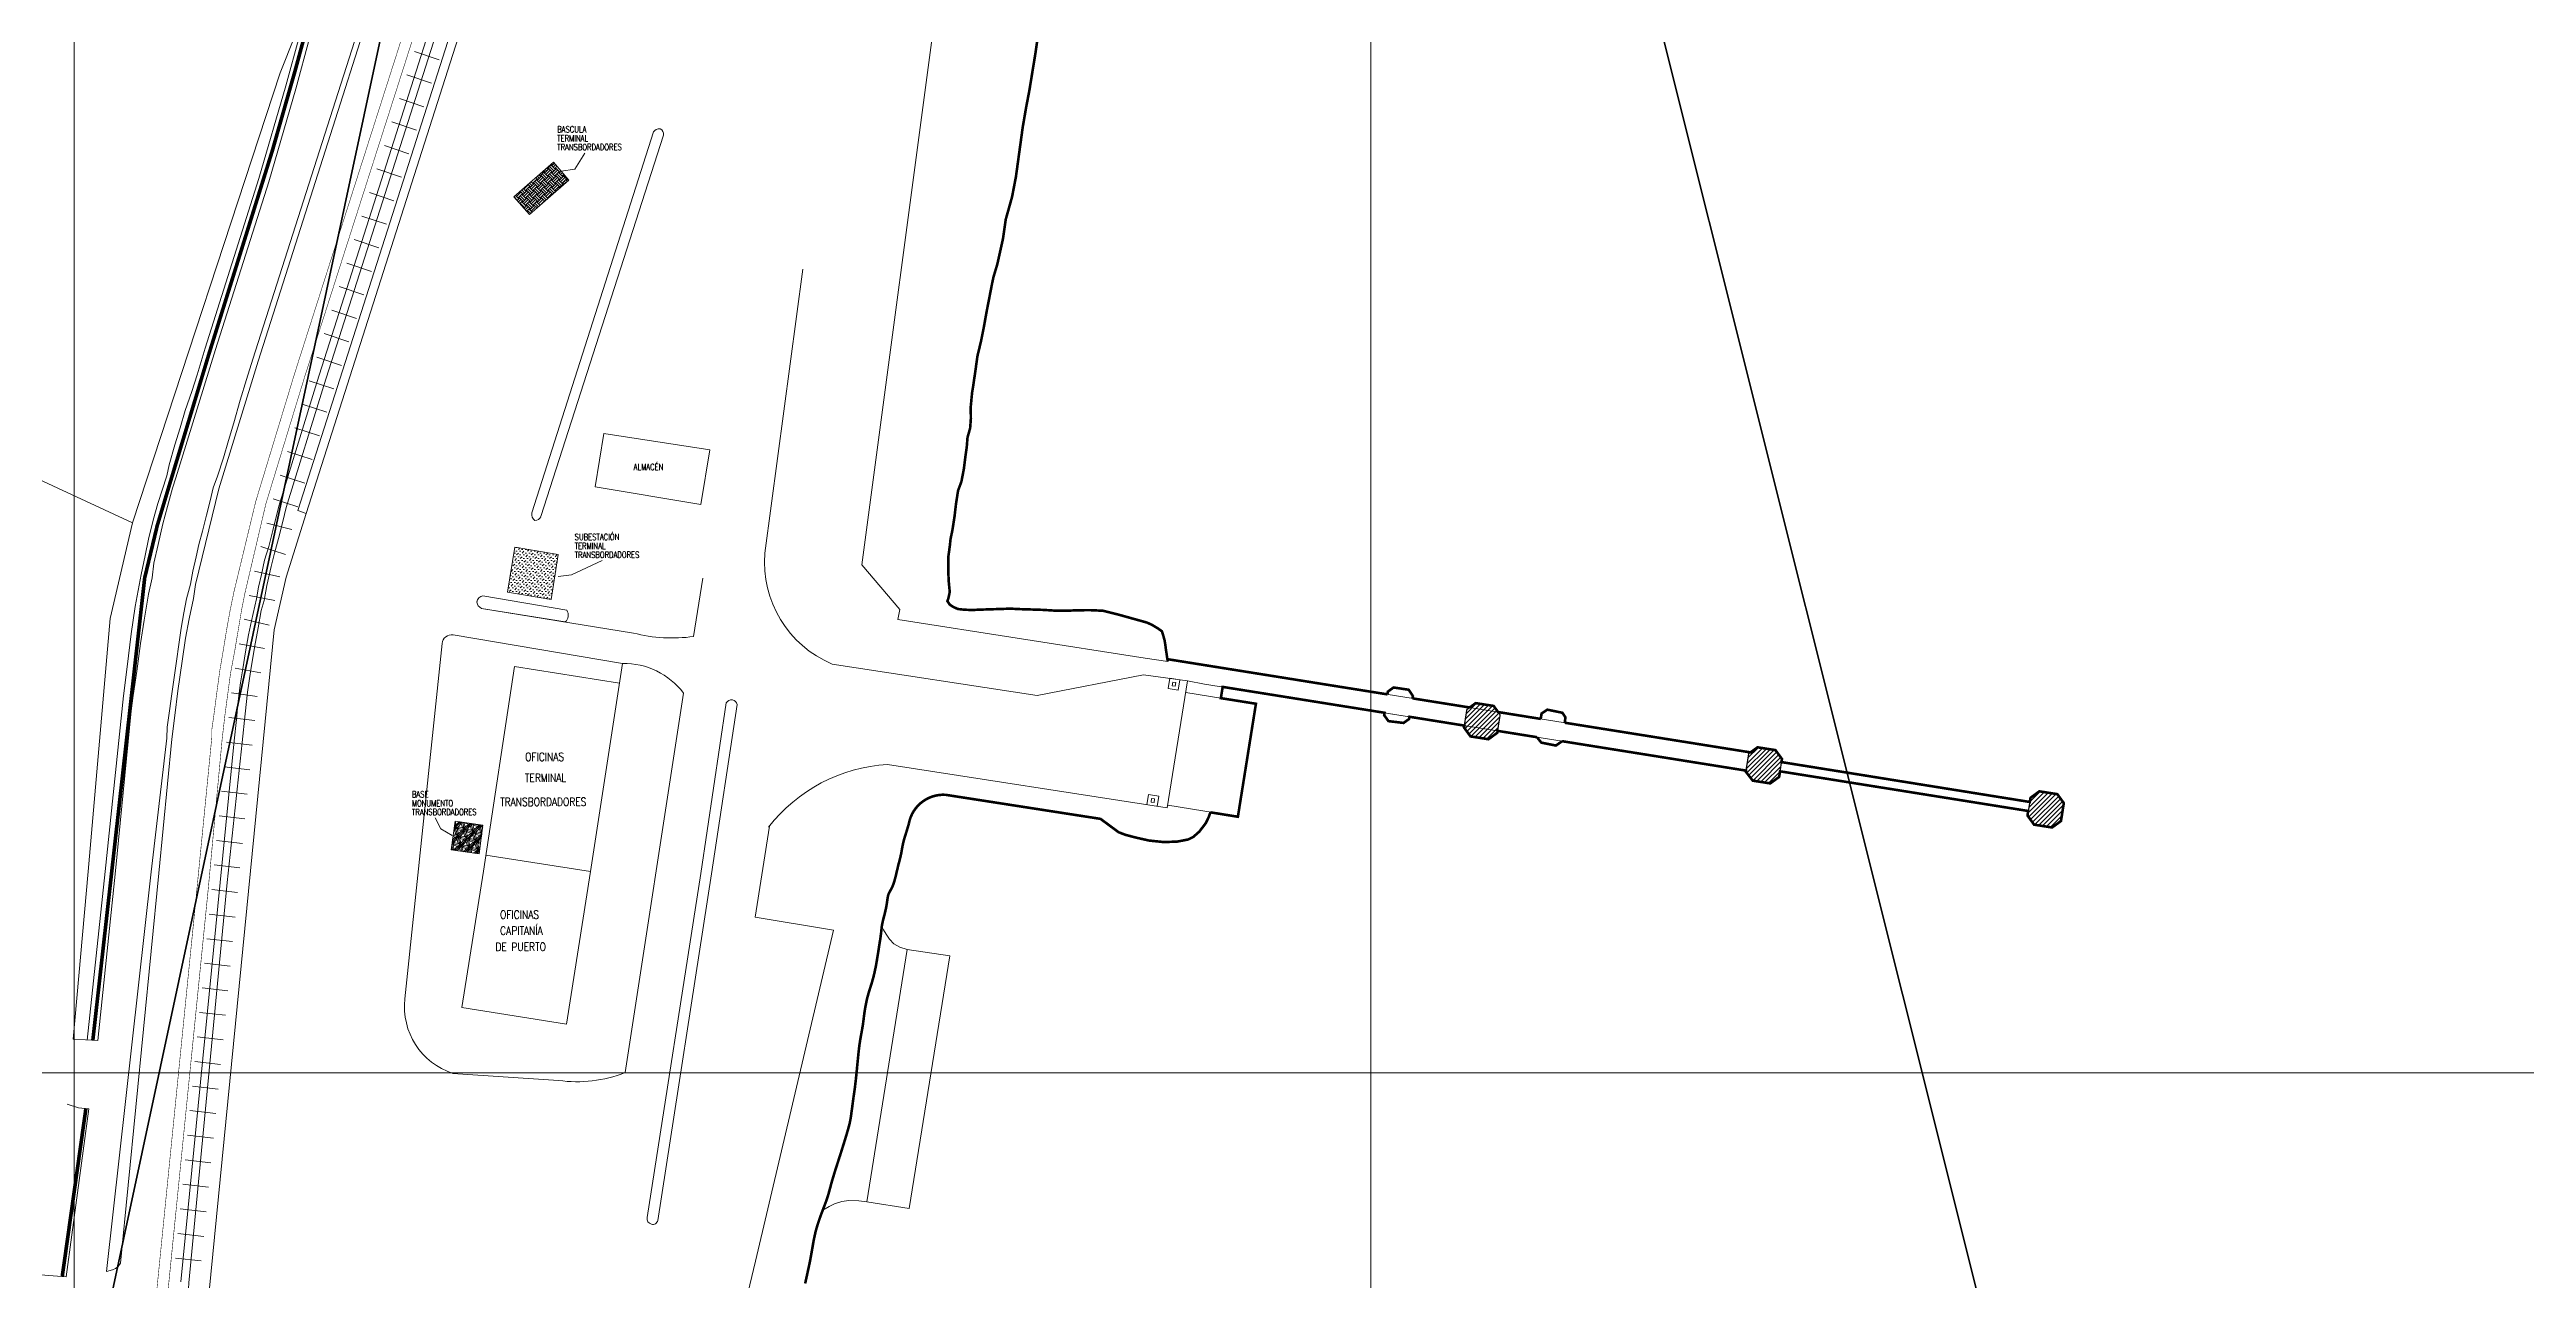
# Model space of a CAD drawing. Header units: millimetres. Extents: x 694000 to 697250, y 2830250 to 2835500.
# Drawn here: x 694745.3 to 695222.8, y 2831710 to 2831947.3 of the extents above; entities that cross this region are included whole.
import ezdxf

# ---------------------------------------------------------------- set-up
doc = ezdxf.new("R2010")
doc.units = ezdxf.units.MM
doc.header["$LTSCALE"] = 0.005
doc.linetypes.add('DIVIDE2', pattern=[0.625, 0.25, -0.125, 0, -0.125, 0, -0.125])
doc.layers.get('0').update_dxf_attribs({"lineweight": 9})
for name, color, linetype, lineweight in [('AGUA', 4, 'DIVIDE2', 0), ('EJE DE COORDENADAS', 8, 'Continuous', 9), ('FERROCARRIL', 44, 'Continuous', 0), ('INFRAESTRUCTURA1', 7, 'Continuous', 0), ('Puntos de Control', 6, 'Continuous', 0)]:
    doc.layers.add(name, color=color, linetype=linetype, lineweight=lineweight)
doc.styles.add('ROMANS', font='romans')

# ---------------------------------------------------------------- blocks, each defined once
blk = doc.blocks.new('VIGA')
at = {"layer": 'FERROCARRIL'}
blk.add_lwpolyline([(-0.06, -3.53), (0.02, 1.47)], dxfattribs=at)

msp = doc.modelspace()

# ---------------------------------------------------------------- hatches: boundary and pattern name
at = {"layer": 'INFRAESTRUCTURA1', "linetype": 'Continuous'}
h = msp.add_hatch(dxfattribs=at)
h.set_pattern_fill('EARTH', color=1, scale=4, angle=45, style=0)
h.set_pattern_definition([(45, (0, 0), (1e-16, 1.41421356237), [1, -1]), (45, (-0.2652, 0.2652), (1e-16, 1.41421356237), [1, -1]), (45, (-0.5303, 0.5303), (1e-16, 1.41421356237), [1, -1]), (135, (-0.5303, 0.7071), (-1.41421356237, 2e-16), [1, -1]), (135, (-0.2652, 0.9723), (-1.41421356237, 2e-16), [1, -1]), (135, (0, 1.2374), (-1.41421356237, 2e-16), [1, -1])])
h.paths.add_polyline_path([(694834.81, 2831918.96), (694837.8, 2831915.51), (694845.41, 2831922.17), (694842.42, 2831925.61)])
h = msp.add_hatch(dxfattribs=at)
h.set_pattern_fill('MUDST', color=1, scale=2, angle=45, style=0)
h.set_pattern_definition([(45, (0, 0), (0.35355339059, 1.06066017178), [0.5, -0.5, 0, -0.5, 0, -0.5])])
h.paths.add_polyline_path([(694843.35, 2831849.94), (694834.99, 2831851.38), (694833.55, 2831842.72), (694841.97, 2831841.26)])
at = {"layer": 'INFRAESTRUCTURA1'}
h = msp.add_hatch(dxfattribs=at)
h.set_pattern_fill('ANSI31', color=256, scale=5, style=0)
h.set_pattern_definition([(45, (-108.6752, 17.01407), (-0.44194173824, 0.44194173824), [])])
h.paths.add_polyline_path([(695024.94, 2831819.05), (695023.69, 2831820.76), (695020.23, 2831821.3), (695018.52, 2831820.05), (695017.98, 2831816.59), (695019.23, 2831814.88), (695022.69, 2831814.34), (695024.4, 2831815.59)])
h = msp.add_hatch(dxfattribs=at)
h.set_pattern_fill('ANSI31', color=256, scale=5, style=0)
h.set_pattern_definition([(45, (-54.34005, 8.4946), (-0.44194173824, 0.44194173824), [])])
h.paths.add_polyline_path([(695079.28, 2831810.53), (695078.03, 2831812.24), (695074.57, 2831812.78), (695072.85, 2831811.53), (695072.31, 2831808.07), (695073.56, 2831806.36), (695077.02, 2831805.82), (695078.74, 2831807.07)])
h = msp.add_hatch(dxfattribs=at)
h.set_pattern_fill('ANSI31', color=256, scale=5, style=0)
h.set_pattern_definition([(45, (0, 0), (-0.44194173824, 0.44194173824), [])])
h.paths.add_polyline_path([(695133.62, 2831802.03), (695132.37, 2831803.75), (695128.91, 2831804.29), (695127.2, 2831803.04), (695126.65, 2831799.58), (695127.9, 2831797.86), (695131.36, 2831797.32), (695133.08, 2831798.57)])
at = {"layer": 'INFRAESTRUCTURA1', "linetype": 'Continuous'}
h = msp.add_hatch(dxfattribs=at)
h.set_pattern_fill('ESCHER', color=1, scale=1.5, angle=45, style=0)
h.set_pattern_definition([(105, (0, 0), (-1.27279220535, -1.2727922059), [1.65, -0.15]), (225, (0, 0), (1.73866648675, -0.4658742806), [1.65, -0.15]), (345, (0, 0), (1.2727922059, 1.27279220535), [1.65, -0.15]), (105, (0.106, 0.106), (-1.27279220535, -1.2727922059), [0.3, -1.5]), (345, (0.106, 0.106), (1.2727922059, 1.27279220535), [0.3, -1.5]), (105, (-0.1449, 0.0388), (-1.27279220535, -1.2727922059), [0.3, -1.5]), (225, (-0.1449, 0.0388), (1.73866648675, -0.4658742806), [0.3, -1.5]), (345, (0.0388, -0.1449), (1.2727922059, 1.27279220535), [0.3, -1.5]), (225, (0.0388, -0.1449), (1.73866648675, -0.4658742806), [0.3, -1.5]), (105, (-0.4243, -0.4243), (-1.27279220535, -1.2727922059), [0.3, -1.5]), (345, (-0.4243, -0.4243), (1.2727922059, 1.27279220535), [0.3, -1.5]), (105, (0.5796, -0.1553), (-1.27279220535, -1.2727922059), [0.3, -1.5]), (225, (0.5796, -0.1553), (1.73866648675, -0.4658742806), [0.3, -1.5]), (345, (-0.1553, 0.5796), (1.2727922059, 1.27279220535), [0.3, -1.5]), (225, (-0.1553, 0.5796), (1.73866648675, -0.4658742806), [0.3, -1.5]), (45, (0.0284, 0.3958), (-1.73866648675, 0.4658742806), [1.05, -0.75]), (45, (0.3958, 0.0284), (-1.73866648675, 0.4658742806), [1.05, -0.75]), (165, (-0.2225, 0.3286), (-1.2727922059, -1.27279220535), [1.05, -0.75]), (165, (-0.357, -0.1733), (-1.2727922059, -1.27279220535), [1.05, -0.75]), (285, (-0.1733, -0.357), (1.7386664865, -0.4658742814), [1.05, -0.75]), (285, (0.3286, -0.2225), (1.7386664865, -0.4658742814), [1.05, -0.75])])
h.paths.add_polyline_path([(694828.82, 2831797.77), (694823.47, 2831798.54), (694822.71, 2831793), (694828.1, 2831792.22)])

# ---------------------------------------------------------------- linework, layer by layer
at = {"elevation": 7.25}
msp.add_lwpolyline([(694848.46, 2831927.39), (694846.56, 2831924.29), (694843.92, 2831923.89)], dxfattribs=at)
for points in [[(694851.83, 2831848.78), (694845.93, 2831846.07), (694843.33, 2831845.7)], [(694819.62, 2831799.19), (694820.68, 2831797.03), (694822.86, 2831795.77)]]:
    msp.add_lwpolyline(points)
msp.add_lwpolyline([(694872.9, 2831788.4), (694877.86, 2831821.02, 0.690801), (694875.75, 2831821.35), (694870.81, 2831788.43), (694860.47, 2831722.1, 0.383015), (694861.31, 2831720.8, 0.423952), (694862.53, 2831721.54)], format="xyb", close=True, dxfattribs=at)
at = {"layer": 'AGUA', "const_width": 0.5, "elevation": 7.25, "flags": 128}
msp.add_lwpolyline([(694960.86, 2831829.31), (694960.68, 2831830.49), (694960.5, 2831831.69), (694960.39, 2831832.53), (694960.26, 2831833.36), (694959.99, 2831834.34), (694959.74, 2831835.15), (694958.97, 2831835.7), (694957.74, 2831836.44), (694956.8, 2831836.85), (694951.36, 2831838.37), (694948.33, 2831839.12), (694945.86, 2831839.23), (694943.35, 2831839.21), (694941.53, 2831839.12), (694939.22, 2831839.13), (694936.9, 2831839.28), (694934.84, 2831839.35), (694932.28, 2831839.43), (694930.51, 2831839.52), (694928.4, 2831839.45), (694924.44, 2831839.32), (694923.07, 2831839.25), (694921.53, 2831839.33), (694920.39, 2831839.45), (694919.51, 2831839.85), (694918.83, 2831840.3), (694918.37, 2831840.97), (694918.55, 2831841.46), (694918.83, 2831842.74), (694918.64, 2831844.67), (694918.54, 2831846.65), (694918.57, 2831849.63), (694918.86, 2831851.77), (694918.97, 2831852.89), (694919.34, 2831854.65), (694919.76, 2831857.37), (694920.03, 2831859.72), (694920.43, 2831862.28), (694921.08, 2831864.03), (694921.56, 2831866.54), (694921.84, 2831868.81), (694922.1, 2831870.62), (694922.25, 2831872.52), (694922.76, 2831874.34), (694922.9, 2831876.21), (694922.86, 2831878.34), (694923.13, 2831881.14), (694923.36, 2831882.56), (694923.8, 2831885.57), (694924.16, 2831888.2), (694924.86, 2831891.12), (694925.4, 2831893.81), (694925.93, 2831896.77), (694926.43, 2831899.33), (694926.97, 2831902.13), (694927.27, 2831903.52), (694928, 2831905.95), (694929.09, 2831910.85), (694929.63, 2831914.61), (694930.84, 2831918.92), (694931.58, 2831922.77), (694932.9, 2831932.38), (694933.55, 2831936.17), (694934.18, 2831939.46), (694934.91, 2831943.94), (694935.37, 2831946.76), (694935.72, 2831949.27), (694936.03, 2831952.98), (694936.45, 2831955.9), (694936.8, 2831958.79), (694937.12, 2831962.09), (694937.45, 2831964.97), (694937.97, 2831967.3), (694938.48, 2831970.8), (694939.44, 2831976.99), (694939.96, 2831981.56), (694940.4, 2831988.64), (694940.45, 2831993.16), (694940.45, 2831994.45), (694940.44, 2831996.21), (694940.35, 2831998.91), (694939.9, 2832001.61), (694939, 2832003.89), (694937.76, 2832007.62), (694933.79, 2832017.41), (694932.05, 2832021.68), (694930.22, 2832024.81), (694928.02, 2832027.59), (694923.2, 2832032.57), (694917.96, 2832037.25), (694914.31, 2832040.26), (694910.04, 2832044.53), (694907.19, 2832047.06), (694903.4, 2832049.81), (694900.03, 2832052.94), (694898.34, 2832054.11), (694896.43, 2832055.66), (694891.17, 2832060.61), (694889.27, 2832062.48), (694886.45, 2832065.7), (694885.25, 2832066.9), (694883.46, 2832068.67), (694882.73, 2832069.48), (694882.01, 2832070.48), (694881.71, 2832071.44), (694881.61, 2832072.48), (694881.61, 2832074.14), (694882.12, 2832076.16), (694882.29, 2832077.79), (694882.83, 2832079.28), (694884.04, 2832081.79), (694885.1, 2832083.58), (694888.32, 2832088.41), (694890.98, 2832093.05), (694894.27, 2832098.58), (694895.05, 2832099.88), (694896.77, 2832102.93), (694898.91, 2832106.45), (694901.7, 2832110.96), (694905.14, 2832116.26), (694908.19, 2832120.32), (694910.83, 2832125.06), (694912.84, 2832128.73), (694914.96, 2832131.85), (694918.66, 2832136.52), (694921.7, 2832141.14), (694923.59, 2832144.32), (694929.56, 2832153.4), (694932.88, 2832158.36), (694935.39, 2832162.21), (694937.47, 2832165.26), (694940.23, 2832169.36), (694942.22, 2832172.52), (694944.02, 2832175.45), (694947.75, 2832181.23), (694949.44, 2832183.92), (694950.77, 2832185.78), (694952.76, 2832188.4), (694953.94, 2832190.75), (694955.63, 2832193.91), (694956.92, 2832195.88), (694958.65, 2832198.77), (694960.65, 2832202.1), (694962.15, 2832204.36), (694964.78, 2832207.93), (694966.88, 2832211.22), (694968.96, 2832215.11), (694970.23, 2832217.53), (694971.81, 2832220.47), (694973.3, 2832222.64), (694974.16, 2832223.9), (694977.83, 2832229.94), (694981.01, 2832235.02), (694982.39, 2832237.36), (694984.44, 2832240.45), (694986.14, 2832243.11), (694988.26, 2832246.27), (694989.5, 2832247.85), (694991.36, 2832250.27), (694993.29, 2832253.01), (694995.65, 2832257.08), (694997.86, 2832260.06), (695001.13, 2832264.94), (695003.03, 2832267.4), (695004.68, 2832269.74), (695006.17, 2832272.1), (695009.08, 2832276.82), (695011.81, 2832281.2), (695013.23, 2832283.07), (695015.27, 2832286.07), (695016.65, 2832288.12), (695018.09, 2832290.24), (695020.4, 2832293.75), (695021.81, 2832295.73), (695023.31, 2832297.66), (695024.92, 2832300.35), (695027.27, 2832303.88), (695029.95, 2832307.23), (695031.29, 2832309.47), (695032.37, 2832311.14), (695033.63, 2832313.21), (695035.31, 2832315.71), (695039.9, 2832322.26), (695039.9, 2832322.26), (695039.9, 2832322.26), (695039.9, 2832322.26), (695041.26, 2832324.46), (695042.58, 2832326.6), (695043.49, 2832327.86), (695044.22, 2832328.91), (695045.15, 2832329.48), (695047.52, 2832331.15), (695049.66, 2832332.76), (695051, 2832333.75), (695053.2, 2832335.1), (695055.09, 2832335.56), (695056.99, 2832336.61), (695060.14, 2832338.56), (695062.06, 2832339.7), (695063.66, 2832340.32), (695066.26, 2832341.59), (695068.64, 2832342.3), (695070.2, 2832342.8), (695072.25, 2832343.37), (695074.72, 2832344.67), (695076.83, 2832345.23), (695078.03, 2832345.51), (695080.24, 2832345.99), (695082.16, 2832346.23), (695084.83, 2832346.39), (695086.49, 2832346.51), (695088.32, 2832346.53), (695089.93, 2832346.43), (695092.05, 2832345.89), (695093.98, 2832345.28), (695094.76, 2832345.02), (695096.24, 2832343.87), (695096.96, 2832342.98), (695097.35, 2832341.85), (695097.38, 2832341.25), (695097.22, 2832339.79), (695097.38, 2832338.37), (695097.76, 2832336.97), (695097.9, 2832335.94), (695098.25, 2832334.83), (695098.91, 2832333.83), (695099.91, 2832331.59), (695100.23, 2832330.95), (695100.93, 2832329.23), (695101.89, 2832327.36), (695102.54, 2832326.2), (695103.16, 2832325.15), (695103.53, 2832324.47), (695104.25, 2832323.44)], dxfattribs=at)
at = {"layer": 'AGUA', "const_width": 0.5, "elevation": 7.25}
for points in [[(695003.21, 2831822.99), (694991.08, 2831824.93), (694960.79, 2831829.78)], [(695008.05, 2831822.22), (695008.12, 2831822.66), (695007.32, 2831823.88), (695004.4, 2831824.32), (695003.29, 2831823.52), (695003.2, 2831822.96)], [(695032.77, 2831818.26), (695024.55, 2831819.58), (695023.69, 2831820.76), (695020.23, 2831821.3), (695019.07, 2831820.46), (695008.05, 2831822.22)], [(695037.41, 2831817.56), (695037.53, 2831818.55), (695036.95, 2831819.44), (695034.05, 2831820.04), (695032.93, 2831819.3), (695032.77, 2831818.26)], [(695036.88, 2831813.96), (695072.35, 2831808.29), (695072.31, 2831808.07), (695073.65, 2831806.35), (695077.02, 2831805.82), (695078.74, 2831807.07), (695078.91, 2831808.15), (695126.71, 2831800.51), (695126.65, 2831799.58), (695127.9, 2831797.86), (695131.36, 2831797.32), (695133.08, 2831798.57), (695133.62, 2831802.03), (695132.37, 2831803.75), (695128.91, 2831804.29), (695127.2, 2831803.04), (695127.07, 2831802.24), (695079.18, 2831809.93), (695079.28, 2831810.53), (695078.03, 2831812.24), (695074.57, 2831812.78), (695073.22, 2831811.8), (695037.4, 2831817.52)], [(695036.9, 2831813.97), (695035.7, 2831813.12), (695032.87, 2831813.69), (695032.05, 2831814.73)], [(694890.95, 2831709.38), (694891.08, 2831709.97), (694891.21, 2831710.56), (694891.34, 2831711.14), (694891.46, 2831711.71), (694891.58, 2831712.26), (694891.7, 2831712.8), (694891.81, 2831713.33), (694891.91, 2831713.83), (694892, 2831714.31), (694892.08, 2831714.77), (694892.16, 2831715.2), (694892.23, 2831715.61), (694892.3, 2831715.98), (694892.36, 2831716.33), (694892.41, 2831716.64), (694892.46, 2831716.91), (694892.5, 2831717.16), (694892.54, 2831717.38), (694892.58, 2831717.58), (694892.61, 2831717.76), (694892.65, 2831717.93), (694892.68, 2831718.09), (694892.71, 2831718.25), (694892.75, 2831718.41), (694892.78, 2831718.58), (694892.82, 2831718.76), (694892.86, 2831718.94), (694892.91, 2831719.14), (694892.96, 2831719.35), (694893.02, 2831719.59), (694893.09, 2831719.84), (694893.17, 2831720.12), (694893.26, 2831720.43), (694893.36, 2831720.75), (694893.47, 2831721.09), (694893.59, 2831721.44), (694893.71, 2831721.8), (694893.84, 2831722.18), (694893.98, 2831722.56), (694894.12, 2831722.94), (694894.27, 2831723.33), (694894.41, 2831723.72), (694894.56, 2831724.1), (694894.71, 2831724.49), (694894.85, 2831724.87), (694894.99, 2831725.24), (694895.12, 2831725.61), (694895.24, 2831725.96), (694895.35, 2831726.31), (694895.45, 2831726.65), (694895.54, 2831726.98), (694895.63, 2831727.29), (694895.71, 2831727.6), (694895.79, 2831727.9), (694895.87, 2831728.18), (694895.94, 2831728.45), (694896.01, 2831728.72), (694896.08, 2831728.97), (694896.15, 2831729.23), (694896.23, 2831729.48), (694896.3, 2831729.73), (694896.38, 2831729.98), (694896.46, 2831730.24), (694896.54, 2831730.51), (694896.62, 2831730.78), (694896.71, 2831731.06), (694896.8, 2831731.35), (694896.9, 2831731.65), (694896.99, 2831731.95), (694897.09, 2831732.25), (694897.19, 2831732.56), (694897.29, 2831732.87), (694897.39, 2831733.18), (694897.49, 2831733.5), (694897.59, 2831733.82), (694897.7, 2831734.14), (694897.8, 2831734.46), (694897.9, 2831734.78), (694898, 2831735.1), (694898.1, 2831735.42), (694898.2, 2831735.74), (694898.3, 2831736.05), (694898.4, 2831736.37), (694898.5, 2831736.68), (694898.59, 2831736.99), (694898.69, 2831737.31), (694898.78, 2831737.62), (694898.88, 2831737.93), (694898.97, 2831738.24), (694899.06, 2831738.55), (694899.15, 2831738.85), (694899.23, 2831739.14), (694899.31, 2831739.42), (694899.38, 2831739.69), (694899.45, 2831739.94), (694899.51, 2831740.18), (694899.56, 2831740.41), (694899.61, 2831740.64), (694899.65, 2831740.87), (694899.7, 2831741.1), (694899.74, 2831741.35), (694899.78, 2831741.62), (694899.82, 2831741.91), (694899.86, 2831742.22), (694899.91, 2831742.57), (694899.96, 2831742.93), (694900.01, 2831743.3), (694900.06, 2831743.69), (694900.11, 2831744.07), (694900.16, 2831744.46), (694900.21, 2831744.84), (694900.26, 2831745.21), (694900.31, 2831745.57), (694900.37, 2831745.93), (694900.42, 2831746.29), (694900.47, 2831746.67), (694900.53, 2831747.07), (694900.58, 2831747.49), (694900.63, 2831747.93), (694900.69, 2831748.41), (694900.74, 2831748.92), (694900.8, 2831749.45), (694900.86, 2831750), (694900.91, 2831750.55), (694900.96, 2831751.11), (694901.02, 2831751.66), (694901.07, 2831752.19), (694901.12, 2831752.71), (694901.17, 2831753.21), (694901.22, 2831753.69), (694901.27, 2831754.16), (694901.32, 2831754.61), (694901.37, 2831755.04), (694901.43, 2831755.47), (694901.49, 2831755.87), (694901.55, 2831756.27), (694901.62, 2831756.66), (694901.68, 2831757.03), (694901.75, 2831757.4), (694901.82, 2831757.76), (694901.88, 2831758.12), (694901.95, 2831758.46), (694902, 2831758.81), (694902.06, 2831759.15), (694902.11, 2831759.49), (694902.15, 2831759.83), (694902.2, 2831760.18), (694902.24, 2831760.52), (694902.28, 2831760.88), (694902.33, 2831761.24), (694902.38, 2831761.61), (694902.44, 2831761.99), (694902.5, 2831762.38), (694902.57, 2831762.77), (694902.65, 2831763.17), (694902.73, 2831763.58), (694902.81, 2831763.98), (694902.91, 2831764.38), (694903.01, 2831764.78), (694903.12, 2831765.17), (694903.23, 2831765.56), (694903.35, 2831765.94), (694903.47, 2831766.32), (694903.59, 2831766.7), (694903.71, 2831767.08), (694903.83, 2831767.47), (694903.94, 2831767.86), (694904.05, 2831768.25), (694904.16, 2831768.65), (694904.25, 2831769.05), (694904.35, 2831769.46), (694904.43, 2831769.86), (694904.52, 2831770.27), (694904.6, 2831770.67), (694904.67, 2831771.08), (694904.74, 2831771.48), (694904.81, 2831771.88), (694904.87, 2831772.28), (694904.94, 2831772.67), (694905, 2831773.06), (694905.06, 2831773.44), (694905.12, 2831773.82), (694905.17, 2831774.19), (694905.23, 2831774.56), (694905.29, 2831774.92), (694905.34, 2831775.27), (694905.4, 2831775.6), (694905.45, 2831775.93), (694905.49, 2831776.24), (694905.53, 2831776.54), (694905.57, 2831776.81), (694905.6, 2831777.07), (694905.62, 2831777.32), (694905.65, 2831777.55), (694905.67, 2831777.78), (694905.7, 2831778.01), (694905.73, 2831778.25), (694905.77, 2831778.5), (694905.82, 2831778.76), (694905.88, 2831779.04), (694905.94, 2831779.33), (694906.02, 2831779.64), (694906.1, 2831779.95), (694906.18, 2831780.27), (694906.27, 2831780.6), (694906.34, 2831780.91), (694906.42, 2831781.23), (694906.49, 2831781.53), (694906.55, 2831781.83), (694906.6, 2831782.11), (694906.65, 2831782.38), (694906.69, 2831782.63), (694906.73, 2831782.87), (694906.76, 2831783.09), (694906.79, 2831783.3), (694906.82, 2831783.49), (694906.84, 2831783.67), (694906.87, 2831783.83), (694906.89, 2831783.98), (694906.92, 2831784.12), (694906.96, 2831784.25), (694907, 2831784.38), (694907.05, 2831784.51), (694907.1, 2831784.64), (694907.17, 2831784.77), (694907.24, 2831784.9), (694907.31, 2831785.04), (694907.39, 2831785.18), (694907.47, 2831785.32), (694907.55, 2831785.46), (694907.63, 2831785.61), (694907.7, 2831785.77), (694907.78, 2831785.93), (694907.85, 2831786.1), (694907.93, 2831786.29), (694908, 2831786.5), (694908.08, 2831786.73), (694908.15, 2831786.99), (694908.23, 2831787.27), (694908.32, 2831787.58), (694908.4, 2831787.92), (694908.49, 2831788.27), (694908.57, 2831788.64), (694908.66, 2831789), (694908.75, 2831789.37), (694908.83, 2831789.72), (694908.91, 2831790.05), (694908.99, 2831790.36), (694909.07, 2831790.65), (694909.14, 2831790.92), (694909.2, 2831791.17), (694909.27, 2831791.42), (694909.33, 2831791.67), (694909.38, 2831791.92), (694909.44, 2831792.17), (694909.49, 2831792.42), (694909.53, 2831792.69), (694909.58, 2831792.96), (694909.63, 2831793.24), (694909.68, 2831793.51), (694909.73, 2831793.79), (694909.79, 2831794.07), (694909.85, 2831794.35), (694909.92, 2831794.63), (694909.99, 2831794.9), (694910.07, 2831795.16), (694910.14, 2831795.42), (694910.22, 2831795.67), (694910.3, 2831795.92), (694910.37, 2831796.15), (694910.44, 2831796.38), (694910.51, 2831796.59), (694910.57, 2831796.79), (694910.63, 2831797), (694910.69, 2831797.2), (694910.75, 2831797.41), (694910.82, 2831797.63), (694910.89, 2831797.86), (694910.94, 2831798.05)]]:
    msp.add_lwpolyline(points, dxfattribs=at)
at = {"layer": 'AGUA', "elevation": 7.25}
msp.add_lwpolyline([(695032.05, 2831814.73, 0.5, 0.5, 0), (695024.46, 2831815.95, 0.5, 0.5, 0), (695024.4, 2831815.59, 0.5, 0.5, 0), (695022.69, 2831814.34, 0.5, 0.5, 0), (695019.23, 2831814.88, 0.5, 0.5, 0), (695017.98, 2831816.59, 0.5, 0.5, 0), (695018.04, 2831816.97, 0.5, 0.5, 0), (695007.46, 2831818.67, 0.5, 0.5, 0), (695007.39, 2831818.24, 0.5, 0.5, 0), (695006.32, 2831817.48, 0.5, 0.5, 0), (695003.41, 2831817.83, 0.5, 0.5, 0), (695002.58, 2831818.97, 0.5, 0.5, 0), (695002.66, 2831819.44, 0.5, 0.5, 0), (694971.45, 2831824.43, 0.5, 0.5, 0), (694971.1, 2831822.26, 0.5, 0.5, 0), (694977.86, 2831821.18, 0.5, 0.5, 0), (694974.38, 2831799.39, 0.5, 0.5, 0), (694969.08, 2831800.24, 0, 0, 0)], format="xyseb", dxfattribs=at)
msp.add_lwpolyline([(695036.88, 2831813.96), (695035.7, 2831813.12), (695032.87, 2831813.69), (695032.05, 2831814.73)], dxfattribs=at)
at = {"layer": 'AGUA', "const_width": 0.5, "elevation": 7.25}
msp.add_lwpolyline([(694910.94, 2831798.05, -0.380867), (694918.03, 2831803.62), (694947.9, 2831798.98), (694951.39, 2831796.4), (694952.72, 2831795.9), (694953.77, 2831795.62), (694954.51, 2831795.42), (694955.88, 2831795.11), (694957.25, 2831794.8), (694960.06, 2831794.51), (694961.37, 2831794.55), (694962.68, 2831794.6), (694963.75, 2831794.8), (694964.81, 2831795.01), (694965.78, 2831795.49), (694966.36, 2831796.01), (694966.94, 2831796.52), (694967.57, 2831797.34), (694968.2, 2831798.17), (694968.76, 2831799.33), (694969.08, 2831800.24)], format="xyb", dxfattribs=at)
at = {"layer": 'AGUA', "linetype": 'Continuous', "elevation": 7.25}
for points in [[(694910.63, 2831773.8), (694909.2, 2831774.24), (694908.04, 2831774.91), (694907.24, 2831775.78), (694906.55, 2831776.73), (694906.07, 2831777.55), (694905.73, 2831778.25)], [(694902.82, 2831725.1), (694901.31, 2831725.3), (694899.37, 2831725.36), (694898.04, 2831725.18), (694896.58, 2831724.71), (694895.56, 2831724.2), (694894.34, 2831723.52)]]:
    msp.add_lwpolyline(points, dxfattribs=at)
at = {"layer": 'EJE DE COORDENADAS'}
for p, q in [((694750, 2835500), (694750, 2830250)), ((695000, 2835500), (695000, 2830250)), ((694000, 2831750), (697250, 2831750))]:
    msp.add_line(p, q, dxfattribs=at)
at = {"layer": 'FERROCARRIL', "elevation": 7.25}
for points in [[(694770.58, 2831709.71), (694778.14, 2831786.7), (694780.89, 2831814.05), (694781.29, 2831818.13), (694781.58, 2831821.15), (694782.09, 2831825.19), (694782.53, 2831827.94), (694783.03, 2831831.21), (694783.6, 2831834.45), (694784.22, 2831837.2), (694785.15, 2831841.41), (694785.55, 2831843.68), (694786.13, 2831846.11), (694786.72, 2831848.86), (694787.53, 2831851.5), (694788.31, 2831854.56), (694789.44, 2831859.27), (694796.77, 2831883.13), (694837.51, 2832010.71)], [(694838.91, 2832010.25), (694798.15, 2831882.57), (694790.91, 2831859.01), (694790.25, 2831856.34), (694789.41, 2831853.06), (694788.66, 2831850.2), (694787.97, 2831847.62), (694787.15, 2831844.01), (694786.62, 2831841.1), (694786.07, 2831839.14), (694785.49, 2831835.83), (694784.81, 2831832.04), (694783.99, 2831827.33), (694783.44, 2831823.42), (694782.96, 2831819.26), (694782.39, 2831813.7), (694779.53, 2831786.7)], [(694779.53, 2831786.7), (694772.1, 2831709.53), (694772.04, 2831708.37)]]:
    msp.add_lwpolyline(points, dxfattribs=at)
at = {"layer": 'INFRAESTRUCTURA1', "ltscale": 10}
for p, q in [((694794.72, 2831857.9, 7.25), (694845.58, 2832017.15, 7.25)), ((694790.88, 2831845.6, 7.25), (694794.72, 2831857.9, 7.25)), ((694788.56, 2831835.45, 7.25), (694790.88, 2831845.6, 7.25)), ((694784.02, 2831788.98, 7.25), (694788.56, 2831835.45, 7.25)), ((694773.88, 2831686.08, 7.25), (694784.02, 2831788.98, 7.25))]:
    msp.add_line(p, q, dxfattribs=at)
at = {"layer": 'INFRAESTRUCTURA1'}
for p, q in [((694883.2, 2831850.23, 5.4), (694890.51, 2831904.98, 5.4)), ((694960.86, 2831829.31, 7.25), (694956.51, 2831829.99, 7.25)), ((694896.17, 2831828.83, 5.4), (694935.65, 2831822.75)), ((694935.65, 2831822.75), (694956.18, 2831826.78, 7.25)), ((694956.18, 2831826.78, 7.25), (694964.65, 2831825.58, 7.25)), ((694960.77, 2831801.08, 7.25), (694964.69, 2831825.57, 7.25)), ((694960.79, 2831829.78, 7.25), (695073.22, 2831811.8, 7.25)), ((694964.65, 2831825.58, 7.25), (694967.96, 2831824.98, 7.25)), ((694977.86, 2831821.18, 7.25), (694964.33, 2831823.35, 7.25)), ((694967.96, 2831824.98, 7.25), (695032.05, 2831814.73, 7.25)), ((694967.96, 2831824.98, 7.25), (695072.35, 2831808.29, 7.25)), ((694974.39, 2831799.46, 7.25), (694977.86, 2831821.18, 7.25)), ((695037.4, 2831817.52, 7.25), (695037.41, 2831817.6, 7.25)), ((694906.81, 2831809.45, 7.25), (694960.77, 2831801.08, 7.25)), ((695078.91, 2831808.15, 7.25), (695126.71, 2831800.51, 7.25)), ((695079.18, 2831809.93, 7.25), (695126.99, 2831802.28, 7.25)), ((694956.82, 2831801.71, 7.25), (694957.14, 2831803.67, 7.25)), ((694957.14, 2831803.67, 7.25), (694959.11, 2831803.36, 7.25)), ((694958.8, 2831801.39, 7.25), (694959.11, 2831803.36, 7.25)), ((694974.39, 2831799.46, 7.25), (694960.86, 2831801.62, 7.25)), ((694881.31, 2831780.05, 7.25), (694884.08, 2831797.58, 7.25)), ((694965.19, 2831801.01, 7.25), (694965.19, 2831801.01, 7.25)), ((694829.39, 2831792, 7.25), (694849.58, 2831788.82, 7.25)), ((694828.95, 2831788.92, 7.25), (694824.75, 2831762.59, 7.25)), ((694844.94, 2831759.42, 7.25), (694849.58, 2831788.82, 7.25)), ((694896.42, 2831777.49, 7.25), (694881.31, 2831780.05, 7.25)), ((694881.36, 2831713.71, 7.25), (694896.42, 2831777.49, 7.25)), ((694824.75, 2831762.59, 7.25), (694844.94, 2831759.42, 7.25)), ((694862.92, 2831635.65, 7.25), (694881.36, 2831713.71, 7.25))]:
    msp.add_line(p, q, dxfattribs=at)
at = {"layer": 'INFRAESTRUCTURA1', "ltscale": 10, "elevation": 7.25, "flags": 128}
msp.add_lwpolyline([(694956.51, 2831829.99), (694908.82, 2831837.43), (694909.18, 2831839.38), (694901.86, 2831847.96), (694916.48, 2831957.47), (694919.02, 2832009.5), (694875.57, 2832056.2)], dxfattribs=at)
at = {"layer": 'INFRAESTRUCTURA1', "elevation": 7.25}
for points in [[(694752.69, 2831788.8), (694756.95, 2831837.59), (694761.28, 2831856.05), (694789.76, 2831942.84), (694792.63, 2831950.1), (694797.3, 2831977.09), (694793.36, 2831978.05), (694793.92, 2831981.03), (694799.72, 2831979.79), (694800.67, 2831984.87), (694801.26, 2831985.23), (694803.45, 2831993.83), (694738.81, 2832042.21)], [(694843.89, 2832017.32), (694793.14, 2831858.47), (694794.72, 2831857.9)], [(694764.87, 2831788.74), (694767.89, 2831814.56), (694767.96, 2831816.68), (694768.4, 2831819.83), (694768.82, 2831823.12), (694769.26, 2831826.24), (694769.75, 2831829.42), (694770.19, 2831832.62), (694770.63, 2831835.73), (694771.17, 2831838.72), (694771.7, 2831841.43), (694772.44, 2831844.26), (694772.9, 2831846.77), (694773.53, 2831849.49), (694774.03, 2831851.91), (694774.73, 2831854.49), (694775.55, 2831857.58), (694776.23, 2831860.34), (694776.83, 2831862.83), (694777.67, 2831865.06), (694778.79, 2831868.59), (694779.79, 2831871.96), (694780.77, 2831875.35), (694781.99, 2831879.71), (694783.24, 2831883.68), (694784.48, 2831887.63), (694819.46, 2831997.19)], [(694820.54, 2831997.12), (694785.49, 2831887.27), (694777.88, 2831862.61), (694773.41, 2831844.2), (694772.99, 2831841.47), (694772.17, 2831837.56), (694771.49, 2831833.82), (694770.86, 2831829.41), (694769.99, 2831823.7), (694769.41, 2831818.92), (694768.87, 2831814.38), (694766.35, 2831788.5)], [(694755.96, 2831788.84), (694759.51, 2831822.73), (694760.2, 2831828.33), (694761, 2831834.67), (694761.76, 2831839.91), (694762.9, 2831846.11), (694763.72, 2831849.77), (694764.35, 2831852.93), (694765.26, 2831856.59), (694766.16, 2831859.78), (694767.85, 2831865.16), (694768.31, 2831867.27), (694769.42, 2831871.12), (694770.45, 2831874.37), (694771.44, 2831877.72), (694772.7, 2831881.42), (694773.73, 2831884.61), (694775.27, 2831889.77), (694785.61, 2831922.46), (694790.81, 2831940.32), (694793.46, 2831949.96)], [(694795.39, 2831949.53), (694792.77, 2831939.75), (694787.53, 2831921.85), (694777.24, 2831889.48), (694769.64, 2831864.77), (694768.99, 2831862.74), (694767.99, 2831859.22), (694767.12, 2831855.88), (694766.19, 2831851.9), (694765.4, 2831848.32), (694765.02, 2831845.49), (694764.35, 2831842.29), (694763.49, 2831837.31), (694762.8, 2831832.77), (694762.08, 2831827.44), (694761.36, 2831822.76), (694760.99, 2831819.79), (694757.96, 2831788.95)], [(694863.62, 2831930.83), (694839.98, 2831857.26)], [(694640.35, 2831912.16), (694761.28, 2831856.05)], [(694871.19, 2831845.39), (694869.45, 2831834.15)], [(694857.84, 2831834.81), (694828.55, 2831839.58)], [(694828.83, 2831842.01), (694844.98, 2831839.2)], [(694855.17, 2831825.13), (694834.94, 2831828.34), (694828.95, 2831788.92)], [(694855.75, 2831828.95), (694849.58, 2831788.82)], [(694962.89, 2831823.81), (694963.2, 2831825.78), (694961.23, 2831826.1), (694960.91, 2831824.09), (694962.89, 2831823.81)], [(694962.31, 2831824.56), (694961.72, 2831824.64), (694961.82, 2831825.33), (694962.41, 2831825.25), (694962.31, 2831824.56)], [(695008.05, 2831822.22), (695008.12, 2831822.66), (695007.32, 2831823.88), (695004.4, 2831824.32), (695003.29, 2831823.52), (695003.2, 2831822.96)], [(695007.46, 2831818.67), (695007.39, 2831818.24), (695006.32, 2831817.48), (695003.41, 2831817.83), (695002.58, 2831818.97), (695002.66, 2831819.44)], [(695037.4, 2831817.52), (695037.53, 2831818.55), (695036.95, 2831819.44), (695034.05, 2831820.04), (695032.93, 2831819.3), (695032.77, 2831818.26)], [(694958.22, 2831802.13), (694957.63, 2831802.22), (694957.73, 2831802.91), (694958.32, 2831802.83), (694958.22, 2831802.13)], [(694752.69, 2831788.8), (694749.82, 2831756.49), (694754.59, 2831756.22), (694757.96, 2831788.95)], [(694755.96, 2831788.84), (694752.53, 2831756.31)], [(694766.35, 2831788.5), (694758.94, 2831713.27), (694758.49, 2831712.67), (694758, 2831712.27), (694757.43, 2831712.01), (694756.27, 2831711.72), (694764.87, 2831788.74)], [(694748.65, 2831743.94), (694750.82, 2831743.23), (694752.85, 2831743.05), (694748.48, 2831710.65), (694726.01, 2831712.42)]]:
    msp.add_lwpolyline(points, dxfattribs=at)
at = {"layer": 'INFRAESTRUCTURA1', "color": 30, "linetype": 'Continuous', "const_width": 0.1, "elevation": 7.25}
for points in [[(694758.45, 2831633.17), (694773.76, 2831786.26), (694776.54, 2831814.58), (694776.55, 2831816.16), (694777.03, 2831819.59), (694777.59, 2831823.89), (694778.11, 2831827.68), (694778.74, 2831831.37), (694779.39, 2831835.36), (694780.07, 2831839.14), (694780.82, 2831842.78), (694785.03, 2831860.23), (694792.49, 2831884.79), (694833.2, 2832012.21)], [(694836, 2832014.13), (694794.42, 2831884.13), (694786.98, 2831859.76), (694782.89, 2831842.32), (694782.32, 2831839.42), (694781.65, 2831835.43), (694781.01, 2831831.61), (694780.16, 2831827.05), (694779.05, 2831818.77), (694778.55, 2831814.42), (694775.87, 2831785.55), (694759.91, 2831626.04)]]:
    msp.add_lwpolyline(points, dxfattribs=at)
at = {"layer": 'INFRAESTRUCTURA1', "color": 123, "linetype": 'Continuous', "const_width": 0.7, "elevation": 7.25}
for points in [[(694753.61, 2831756.28), (694763.61, 2831845.46), (694766.04, 2831855.58), (694768.46, 2831863.65), (694775.95, 2831888.49), (694788.22, 2831927.84), (694792.65, 2831943.41), (694805.78, 2831991.91)], [(694747.71, 2831710.71), (694752.27, 2831743.1)]]:
    msp.add_lwpolyline(points, dxfattribs=at)
at = {"layer": 'INFRAESTRUCTURA1', "elevation": 7.25}
for points in [[(694838.24, 2831857.97), (694861.7, 2831931.47, -0.441265)], [(694827.65, 2831840.8, 0.273363), (694828.55, 2831839.58, 0.273363)]]:
    msp.add_lwpolyline(points, format="xyb", dxfattribs=at)
at = {"layer": 'INFRAESTRUCTURA1'}
for points, elevation in [([(694845.41, 2831922.17), (694842.42, 2831925.61), (694834.81, 2831918.96), (694837.8, 2831915.51)], 7.25), ([(694870.85, 2831859.61), (694872.54, 2831870.15), (694852.12, 2831873.32), (694850.43, 2831863.01)], 7.25), ([(694872.54, 2831870.15), (694852.12, 2831873.32), (694850.43, 2831863.01), (694870.85, 2831859.61)], 7.25), ([(694834.99, 2831851.38), (694833.55, 2831842.72), (694841.97, 2831841.26), (694843.35, 2831849.94)], 7.25), ([(694843.35, 2831849.94), (694834.99, 2831851.38), (694833.55, 2831842.72), (694841.97, 2831841.26)], 7.25), ([(694828.82, 2831797.77), (694823.47, 2831798.54), (694822.71, 2831793), (694828.1, 2831792.22)], 9.23)]:
    msp.add_lwpolyline(points, close=True, dxfattribs=dict(at, elevation=elevation))
at = {"layer": 'INFRAESTRUCTURA1', "elevation": 7.25}
for points in [[(694828.83, 2831842.01, 0.295826), (694827.65, 2831840.8, 0.273363), (694828.55, 2831839.58), (694844.68, 2831836.95, 0.395299), (694844.98, 2831839.2)], [(694828.83, 2831842.01, 0.295826), (694827.65, 2831840.8, 0.273363), (694828.55, 2831839.58), (694844.68, 2831836.95, 0.395299), (694844.98, 2831839.2)], [(694856.22, 2831750.04, -0.130874), (694843.41, 2831748.54), (694823.03, 2831749.89, -0.356691), (694813.78, 2831764.29), (694820.98, 2831832.79, -0.451468), (694823.07, 2831834.45), (694855.75, 2831828.95, -0.239787), (694867.5, 2831823.23)]]:
    msp.add_lwpolyline(points, format="xyb", close=True, dxfattribs=at)
at = {"layer": 'INFRAESTRUCTURA1', "const_width": 0.25, "elevation": 7.25}
for points in [[(695024.94, 2831819.05), (695024.4, 2831815.59), (695022.69, 2831814.34), (695019.23, 2831814.88), (695017.98, 2831816.59), (695018.52, 2831820.05), (695020.23, 2831821.3), (695023.69, 2831820.76)], [(695079.28, 2831810.53), (695078.74, 2831807.07), (695077.02, 2831805.82), (695073.56, 2831806.36), (695072.31, 2831808.07), (695072.86, 2831811.53), (695074.57, 2831812.78), (695078.03, 2831812.24)], [(695133.62, 2831802.03), (695133.08, 2831798.57), (695131.36, 2831797.32), (695127.9, 2831797.86), (695126.65, 2831799.58), (695127.2, 2831803.04), (695128.91, 2831804.29), (695132.37, 2831803.75)]]:
    msp.add_lwpolyline(points, close=True, dxfattribs=at)
at = {"layer": 'INFRAESTRUCTURA1', "color": 0, "elevation": 7.25}
msp.add_lwpolyline([(694902.82, 2831725.1), (694910.63, 2831773.8), (694918.84, 2831772.54), (694911.03, 2831723.84), (694902.82, 2831725.1)], dxfattribs=at)
at = {"layer": 'INFRAESTRUCTURA1'}
for centre, radius, start, end in [((694862.85, 2831930.63, 7.25), 1.43, 85.2812, 144.0795), ((694862.52, 2831931.03, 7.25), 1.12, 349.7781, 66.2299), ((694839.71, 2831857.72, 7.25), 1.49, 170.3146, 234.5576), ((694838.83, 2831857.77, 7.25), 1.26, 270.9434, 335.9816), ((694904.39, 2831848.44, 5.4), 21.26, 175.1746, 247.2489), ((694829.17, 2831840.5, 7.25), 1.56, 102.7754, 168.6937), ((694843.63, 2831838.23, 7.25), 1.66, 309.413, 35.6883), ((694865.28, 2831863.4, 7.25), 29.54, 255.4015, 278.1053), ((694908.59, 2831778.24, 2.08), 31.26, 93.2655, 142.181)]:
    msp.add_arc(centre, radius, start, end, dxfattribs=at)
at = {"layer": 'Puntos de Control', "color": 6, "lineweight": 40}
for points in [[(695046.55, 2831989), (695214.5, 2831317.62)], [(694734.59, 2831601.67), (694816.52, 2831984.41), (694816.52, 2831984.41)]]:
    msp.add_lwpolyline(points, dxfattribs=at)

# ---------------------------------------------------------------- block references
at = {"layer": 'FERROCARRIL'}
for p, rotation in [((694817.01, 2831946.51, 7.25), 72.29067077433065), ((694815.56, 2831941.98, 7.25), 72.29067077433065), ((694814.11, 2831937.44, 7.25), 72.29067077433065), ((694812.66, 2831932.91, 7.25), 72.29067077433065), ((694811.21, 2831928.37, 7.25), 72.29067077433065), ((694809.77, 2831923.84, 7.25), 72.29067077433065), ((694808.32, 2831919.3, 7.25), 72.29067077433065), ((694806.87, 2831914.77, 7.25), 72.29067077433065), ((694805.42, 2831910.24, 7.25), 72.29067077433065), ((694802.53, 2831901.17, 7.25), 72.29067077433065), ((694803.97, 2831905.7, 7.25), 72.29067077433065), ((694801.08, 2831896.63, 7.25), 72.29067077433065), ((694799.63, 2831892.1, 7.25), 72.29067077433065), ((694798.18, 2831887.56, 7.25), 72.29067077433065), ((694796.74, 2831883.03, 7.25), 72.93799279757768), ((694795.34, 2831878.48, 7.25), 72.93799279757768), ((694793.94, 2831873.93, 7.25), 72.93799279757768), ((694792.55, 2831869.38, 7.25), 72.93799279757768), ((694791.15, 2831864.83, 7.25), 72.93799279757768), ((694789.75, 2831860.28, 7.25), 72.93799279757768), ((694788.58, 2831855.67, 7.25), 76.46416520182979), ((694787.39, 2831851.06, 7.25), 73.05741420156653), ((694786.2, 2831846.45, 7.25), 77.8799937216445), ((694785.22, 2831841.8, 7.25), 79.93343555303868), ((694784.2, 2831837.15, 7.25), 77.37299580756806), ((694783.26, 2831832.48, 7.25), 80.06783427674615), ((694782.5, 2831827.78, 7.25), 80.95876194059053), ((694781.82, 2831823.07, 7.25), 82.81875558386851), ((694781.31, 2831818.34, 7.25), 84.57546068474574), ((694780.85, 2831813.6, 7.25), 84.25239149006914), ((694780.37, 2831808.87, 7.25), 84.25239149006914), ((694779.89, 2831804.13, 7.25), 84.25239149006914), ((694779.42, 2831799.39, 7.25), 84.25239149006914), ((694778.94, 2831794.66, 7.25), 84.25239149006914), ((694778.46, 2831789.92, 7.25), 84.25239149006914), ((694777.99, 2831785.19, 7.25), 84.38907643931304), ((694777.53, 2831780.45, 7.25), 84.38907643931304), ((694777.06, 2831775.71, 7.25), 84.38907643931304), ((694776.6, 2831770.97, 7.25), 84.38907643931304), ((694776.13, 2831766.24, 7.25), 84.38907643931304), ((694775.66, 2831761.5, 7.25), 84.38907643931304), ((694775.2, 2831756.76, 7.25), 84.38907643931304), ((694774.73, 2831752.03, 7.25), 84.38907643931304), ((694774.27, 2831747.29, 7.25), 84.38907643931304), ((694773.8, 2831742.55, 7.25), 84.38907643931304), ((694773.34, 2831737.81, 7.25), 84.38907643931304), ((694772.87, 2831733.08, 7.25), 84.38907643931304), ((694772.41, 2831728.34, 7.25), 84.38907643931304), ((694771.94, 2831723.6, 7.25), 84.38907643931304), ((694771.48, 2831718.87, 7.25), 84.38907643931304), ((694771.01, 2831714.13, 7.25), 84.38907643931304)]:
    msp.add_blockref('VIGA', p, dxfattribs=dict(at, rotation=rotation))

# ---------------------------------------------------------------- texts
at = {"style": 'ROMANS', "width": 0.8}
for s, height, p in [('TERMINAL', 1.2, (694843.14, 2831929.63, 9.42)), ('BASCULA', 1.2, (694843.14, 2831931.36, 9.42)), ('TRANSBORDADORES', 1.2, (694843.14, 2831927.92, 9.42)), ('ALMACÉN', 1.2, (694857.89, 2831866.25, 2.17)), ('SUBESTACIÓN', 1.2, (694846.51, 2831852.75, 2.17)), ('TERMINAL', 1.2, (694846.51, 2831851.01, 2.17)), ('TRANSBORDADORES', 1.2, (694846.51, 2831849.3, 2.17)), ('OFICINAS', 1.6, (694836.97, 2831810.13, 2.9)), ('TERMINAL', 1.6, (694836.92, 2831806.09, 7.25)), ('BASE', 1.2, (694815.13, 2831803.13, 2.17)), ('MONUMENTO', 1.2, (694815.13, 2831801.39, 2.17)), ('TRANSBORDADORES', 1.6, (694832.14, 2831801.45, 7.25)), ('TRANSBORDADORES', 1.2, (694815.13, 2831799.68, 2.17)), ('OFICINAS', 1.6, (694832.13, 2831779.71, -4.35)), ('CAPITANÍA', 1.6, (694832.14, 2831776.62)), ('DE PUERTO', 1.6, (694831.25, 2831773.5))]:
    msp.add_text(s, height=height, rotation=0.0768, dxfattribs=at).set_placement(p)

doc.saveas('drawing.dxf')
